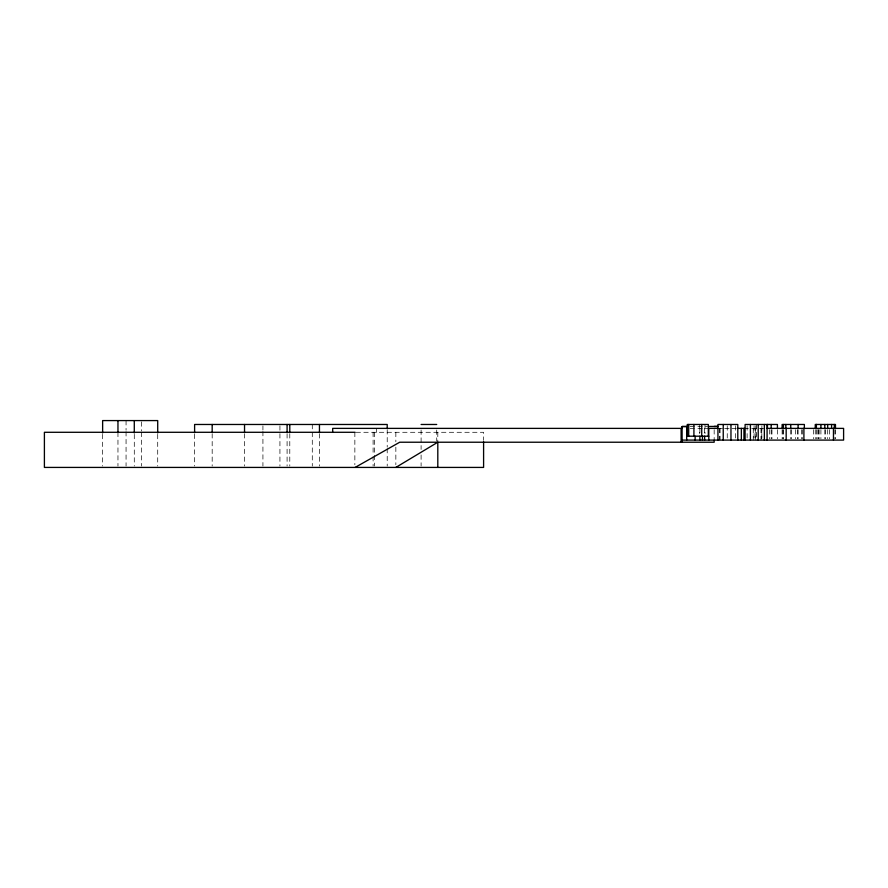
<?xml version="1.0" encoding="UTF-8"?>
<svg xmlns="http://www.w3.org/2000/svg" width="888" height="888" viewBox="0 0 888 888"><rect width="100%" height="100%" fill="white"/><g stroke="black" fill="none" stroke-linecap="round" stroke-linejoin="round"><path stroke-width="0.67" stroke-dasharray="4.44 3.33" d="M690.109 426.495L707.481 426.451M690.131 428.382L708.791 428.382M718.092 428.382L722.81 428.382M724.664 428.382L731.723 428.382M731.967 428.382L735.875 428.382M743.944 428.382L765.756 428.382M356.033 432.29L483.594 432.29L483.594 440.393M835.475 429.681L835.475 438.794M834.864 429.681L834.864 438.794M829.492 429.681L829.492 438.794M827.683 429.681L827.683 438.794M825.585 429.681L825.585 438.794M824.819 429.681L824.819 438.794M820.912 429.681L820.912 438.794M819.069 429.681L819.069 438.794M818.736 429.681L818.736 438.794M817.837 429.681L817.837 438.794M816.383 429.681L816.383 438.794M815.262 429.681L815.262 438.794M813.408 429.681L813.408 438.794M802.364 429.681L802.364 438.794M801.464 429.681L801.464 438.794M798.101 429.681L798.101 438.794M797.346 429.681L797.346 438.794M795.67 429.681L795.67 438.794M791.33 429.681L791.33 438.794M790.742 429.681L790.742 438.794M783.416 429.681L783.416 438.794M782.916 429.681L782.916 438.794M782.128 429.681L782.128 438.794M777.422 429.681L777.422 438.794M771.95 429.681L771.95 438.794M771.173 429.681L771.173 438.794M769.696 429.681L769.696 438.794M761.893 425.785L761.771 440.093M761.749 428.382L761.749 438.794M760.983 428.382L760.983 440.093M756.565 424.475L756.565 440.093M755.777 425.785L755.777 438.794M755.277 428.382L755.277 440.093M754.079 425.785L754.079 438.794M753.268 428.382L753.268 440.093M747.119 425.785L747.119 438.794M735.675 425.785L735.553 440.093M727.25 425.785L727.25 438.794M720.068 428.382L720.068 440.093M719.324 428.382L719.324 440.093M714.163 429.681L714.163 438.794M704.994 424.475L704.994 433.588M704.639 428.382L704.639 433.588M699.888 428.382L699.888 433.588M699.7 424.475L699.7 433.588M437.806 432.29L437.806 442.224M436.718 430.025L436.718 441.103M421.101 430.025L421.101 449.417M421.101 454.956L421.101 466.045M395.848 432.29L395.848 441.747M395.848 447.152L395.848 464.724M387.212 429.681L387.212 447.152M387.212 448.507L387.212 466.078M376.634 428.382L376.634 432.29M374.536 432.29L374.536 453.912M374.536 455.267L374.536 466.078M373.104 432.29L373.104 455.267M373.104 456.61L373.104 466.078M354.856 432.29L354.856 464.724M319.458 433.644L319.458 466.078M312.287 424.475L312.287 430.991M312.287 432.29L312.287 466.078M289.788 433.644L289.788 466.078M287.09 433.644L287.09 466.078M279.931 425.785L279.931 430.991M279.931 433.644L279.931 466.078M262.926 425.863L262.926 430.025M262.926 431.401L262.926 466.045M244.533 433.644L244.533 466.078M212.177 433.644L212.177 466.078M194.605 434.177L194.605 466.045M157.709 434.354L157.709 466.045M141.392 421.878L141.392 430.991M141.392 432.29L141.392 466.078M134.288 434.354L134.288 466.045M126.063 420.579L126.063 430.225M126.063 431.601L126.063 466.045M117.96 432.29L117.96 466.078M102.631 434.354L102.631 466.045"/><path stroke-width="1.33" d="M395.848 467.421L437.806 442.224L437.806 467.421M355.133 467.421L399.711 442.224L714.163 442.224L714.163 440.093M682.117 442.224L682.084 426.518L687.434 426.506M708.535 426.462L718.092 426.429L714.163 426.429M421.101 424.475L436.718 424.475M682.084 426.518L686.679 426.518L686.679 440.093M682.25 428.382L332.689 428.382L332.689 432.29M708.535 428.382L718.092 428.382M737.173 428.382L744.976 428.382M767.077 428.382L843.6 428.382L843.6 440.093L682.084 440.093M355.133 432.29L44.4 432.29L44.4 467.421L483.594 467.421L483.594 441.747M708.791 436.197L687.268 436.197L687.268 424.475L708.302 424.475L708.302 436.197M835.475 428.382L835.475 424.475L815.262 424.475L815.262 428.382M834.309 424.475L834.309 428.382M833.466 428.382L833.466 440.093M831.579 424.475L831.579 428.382M827.683 424.475L827.683 428.382M824.819 424.475L824.819 428.382M820.912 424.475L820.912 428.382M816.383 424.475L816.383 428.382M816.239 424.475L816.239 428.382M804.362 428.382L804.362 424.475L782.128 424.475L782.128 428.382M803.906 428.382L803.906 440.093M798.101 424.475L798.101 428.382M790.742 424.475L790.742 428.382M786.169 428.382L786.169 440.093M785.847 424.475L785.847 428.382M783.416 424.475L783.416 428.382M777.422 428.382L777.422 424.475L745.11 424.475L745.11 440.093M771.173 424.475L771.173 428.382M767.454 424.475L767.454 428.382M767.077 424.475L767.077 440.093M764.357 424.475L764.357 440.093M758.208 424.475L758.208 440.093M750.404 424.475L750.404 440.093M743.944 428.382L743.944 440.093M741.358 428.382L741.358 440.093M737.795 440.093L737.795 424.475L717.948 424.475L717.948 440.093M730.968 424.475L730.968 440.093M723.243 424.475L723.243 440.093M708.791 428.382L708.791 440.093M704.639 436.197L704.639 440.093M702.452 436.197L702.452 440.093M701.72 424.475L701.72 436.197M699.888 436.197L699.888 440.093M695.126 436.197L695.126 440.093M693.917 424.475L693.917 436.197M688.7 424.475L688.7 436.197M681.107 428.382L681.107 442.224M387.212 428.382L387.212 424.475L194.605 424.475L194.605 432.789M319.458 424.475L319.458 432.29M289.788 424.475L289.788 432.29M287.09 424.475L287.09 432.29M244.533 424.475L244.533 432.29M212.177 424.475L212.177 432.29M157.709 432.978L157.709 420.579L102.631 420.579L102.631 432.978M134.288 420.579L134.288 432.978M117.96 420.579L117.96 432.29"/></g></svg>
